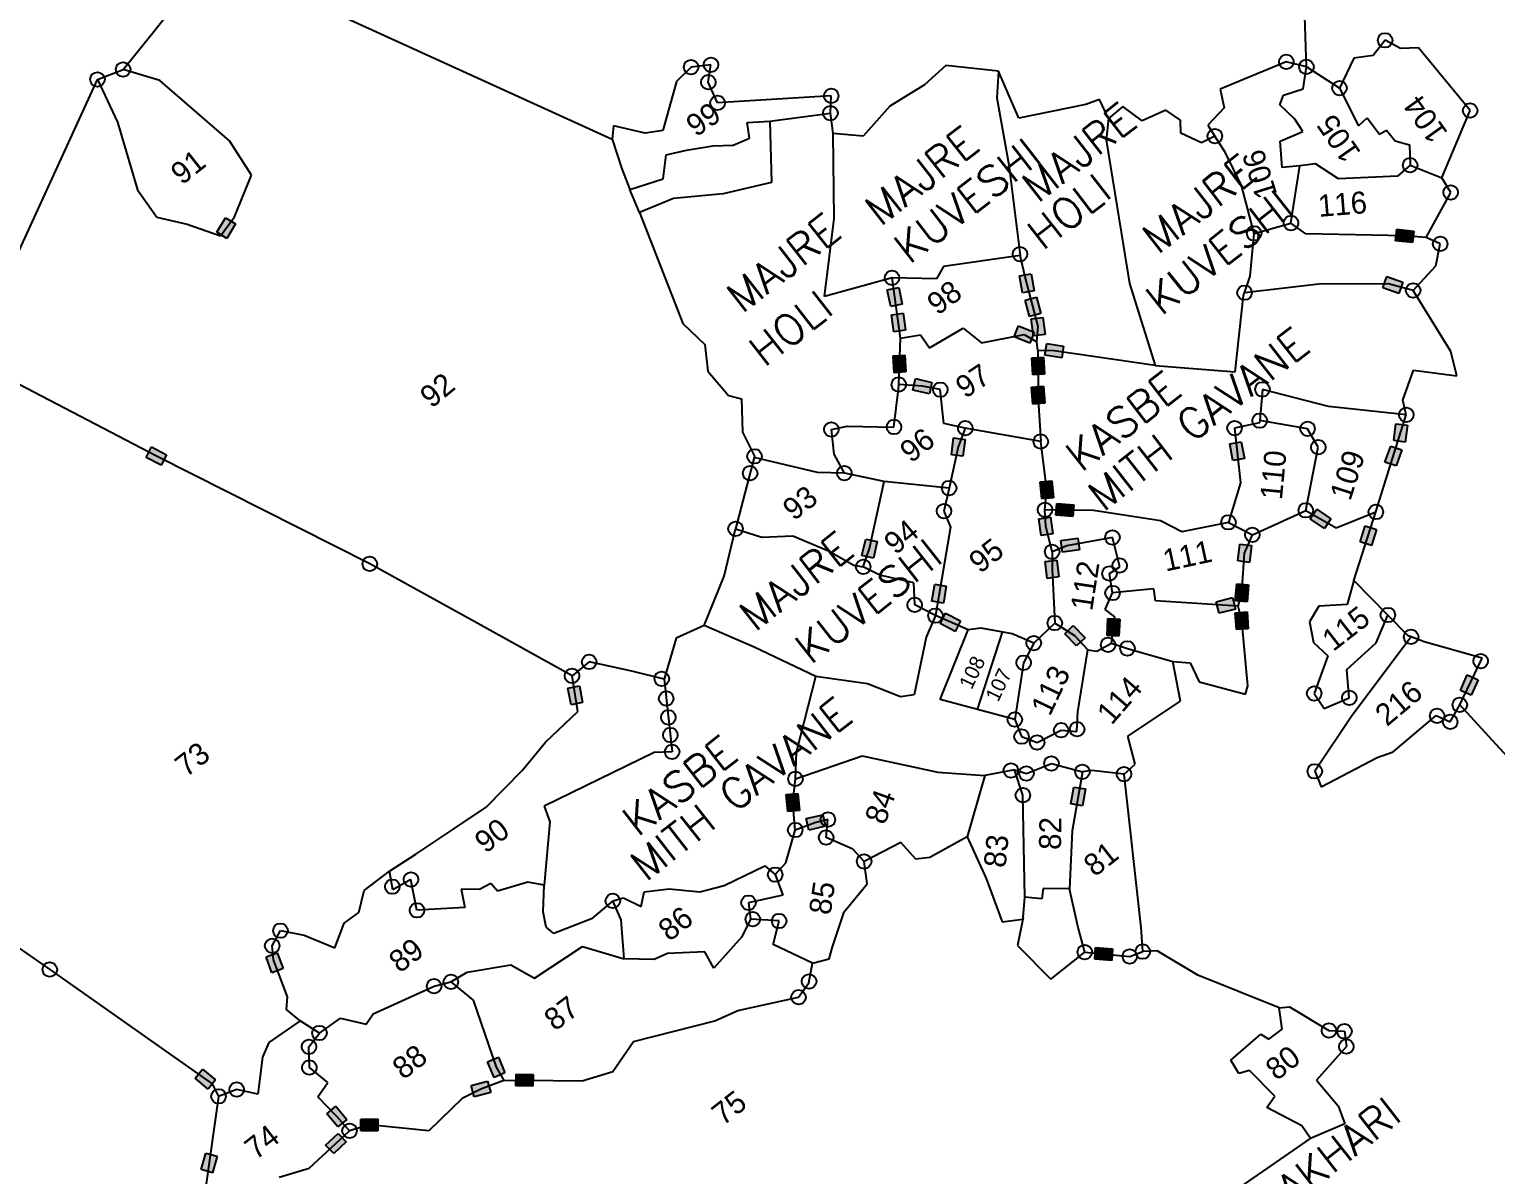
# Model space of a CAD drawing. Header units: metres. Extents: x 320041 to 325945, y 1831556 to 1836950.
# Drawn here: x 321941 to 323138, y 1834773 to 1835708 of the extents above; entities that cross this region are included whole.
import ezdxf

# ---------------------------------------------------------------- set-up
doc = ezdxf.new("R2010")
doc.units = ezdxf.units.M
for name, color, linetype in [('POLY_PARCEL', 6, 'Continuous'), ('TEXT_MAPOUT', 7, 'Continuous'), ('TEXT_PARCEL', 7, 'Continuous'), ('V_BOUND_LINE', 7, 'Continuous')]:
    doc.layers.add(name, color=color, linetype=linetype)
doc.styles.get("Standard").update_dxf_attribs({"font": 'simplex.shx'})
doc.styles.add('TEXT_MAP', font='')
doc.styles.get('TEXT_MAP').set_extended_font_data('Kruti Dev 050')

msp = doc.modelspace()

# ---------------------------------------------------------------- hatches: boundary and pattern name
for points in [[(322109.4, 1835548.8), (322101.2, 1835553.8), (322094, 1835542), (322102.2, 1835537)], [(323069.6, 1835533.5), (323070.7, 1835543), (323056.9, 1835544.6), (323055.8, 1835535)], [(322758.6, 1835508), (322749.1, 1835506.4), (322751.5, 1835492.7), (322760.9, 1835494.3)], [(323058.6, 1835492.1), (323061.8, 1835501.2), (323048.7, 1835505.8), (323045.5, 1835496.7)], [(322650.5, 1835496.9), (322641.1, 1835495), (322643.9, 1835481.4), (322653.3, 1835483.3)], [(322763, 1835489.1), (322753.6, 1835486.7), (322757.1, 1835473.3), (322766.4, 1835475.6)], [(322654, 1835476), (322644.5, 1835474.6), (322646.4, 1835460.8), (322655.9, 1835462.2)], [(322768.1, 1835472.5), (322758.6, 1835471.3), (322760.3, 1835457.5), (322769.9, 1835458.7)], [(322757.4, 1835451.5), (322761.1, 1835460.4), (322748.2, 1835465.7), (322744.6, 1835456.8)], [(322655.5, 1835441.8), (322646, 1835441.2), (322646.8, 1835427.4), (322656.4, 1835428)], [(322783.6, 1835439.6), (322785, 1835449.1), (322771.2, 1835451.1), (322769.8, 1835441.6)], [(322768.6, 1835440.1), (322759, 1835439.5), (322759.9, 1835425.7), (322769.5, 1835426.3)], [(322675.5, 1835410.1), (322677.6, 1835419.4), (322664.1, 1835422.6), (322661.9, 1835413.2)], [(322768.5, 1835416.4), (322758.9, 1835415.6), (322760, 1835401.8), (322769.6, 1835402.6)], [(323065.6, 1835384.6), (323056.1, 1835385.8), (323054.3, 1835372.1), (323063.8, 1835370.8)], [(322704.7, 1835373), (322695.2, 1835374.3), (322693.4, 1835360.5), (322702.9, 1835359.3)], [(322929.9, 1835371.1), (322920.5, 1835369.4), (322923.1, 1835355.7), (322932.5, 1835357.5)], [(322048.8, 1835351.9), (322053.1, 1835360.5), (322040.7, 1835366.8), (322036.4, 1835358.2)], [(323060.9, 1835364.4), (323051.9, 1835367.6), (323047.2, 1835354.5), (323056.3, 1835351.3)], [(322775.5, 1835339.2), (322765.9, 1835338.3), (322767.2, 1835324.5), (322776.8, 1835325.4)], [(322792.6, 1835310.1), (322793.3, 1835319.6), (322779.5, 1835320.7), (322778.7, 1835311.1)], [(322997.8, 1835300.4), (323003.1, 1835308.3), (322991.6, 1835316.1), (322986.2, 1835308.1)], [(322774.3, 1835309.6), (322764.8, 1835308.3), (322766.7, 1835294.5), (322776.2, 1835295.9)], [(323040.3, 1835299.6), (323031.1, 1835302.5), (323026.9, 1835289.3), (323036.1, 1835286.4)], [(322632.9, 1835289.7), (322623.5, 1835291.7), (322620.5, 1835278.2), (322629.9, 1835276.1)], [(322798, 1835282.9), (322796.6, 1835292.4), (322782.8, 1835290.4), (322784.2, 1835280.9)], [(322938.3, 1835286.4), (322928.8, 1835287.6), (322927.1, 1835273.8), (322936.6, 1835272.6)], [(322779.4, 1835274.5), (322769.9, 1835273.3), (322771.7, 1835259.5), (322781.2, 1835260.8)], [(322689.3, 1835253.2), (322679.8, 1835254.8), (322677.5, 1835241.1), (322687, 1835239.5)], [(322935.8, 1835254.4), (322926.2, 1835255.2), (322925.1, 1835241.4), (322934.7, 1835240.6)], [(322925.2, 1835234.6), (322922.9, 1835244), (322909.4, 1835240.5), (322911.8, 1835231.2)], [(322696.6, 1835216.4), (322701, 1835225), (322688.6, 1835231.3), (322684.2, 1835222.7)], [(322830.8, 1835226.4), (322821.2, 1835226.9), (322820.5, 1835213), (322830.1, 1835212.5)], [(322934.7, 1835232.3), (322925.1, 1835231.6), (322926, 1835217.8), (322935.6, 1835218.4)], [(322795.6, 1835204.5), (322802.5, 1835211.2), (322792.8, 1835221.1), (322785.9, 1835214.4)], [(323123.1, 1835176.9), (323114.3, 1835180.8), (323108.7, 1835168.1), (323117.5, 1835164.2)], [(322389.9, 1835172), (322380.4, 1835170.1), (322383.1, 1835156.5), (322392.5, 1835158.4)], [(322568.2, 1835084.1), (322558.6, 1835083.2), (322559.9, 1835069.3), (322569.5, 1835070.3)], [(322802.9, 1835087.8), (322793.4, 1835089.4), (322791, 1835075.8), (322800.4, 1835074.1)], [(322590.7, 1835057.4), (322588.6, 1835066.8), (322575, 1835063.7), (322577.1, 1835054.3)], [(322143.3, 1834954.2), (322134.3, 1834950.9), (322139.1, 1834937.8), (322148.1, 1834941.2)], [(322824.3, 1834947.9), (322825, 1834957.5), (322811.1, 1834958.5), (322810.4, 1834949)], [(322323.8, 1834869), (322315, 1834865.2), (322320.4, 1834852.4), (322329.2, 1834856.1)], [(322087, 1834843), (322093.1, 1834850.4), (322082.4, 1834859.2), (322076.3, 1834851.8)], [(322317.6, 1834840.2), (322315, 1834849.5), (322301.6, 1834845.8), (322304.2, 1834836.6)], [(322351.9, 1834845.2), (322352.2, 1834854.8), (322338.3, 1834855.2), (322338, 1834845.5)], [(322192.8, 1834812.1), (322200.2, 1834818.2), (322191.3, 1834828.9), (322183.9, 1834822.8)], [(322225.6, 1834809), (322225.6, 1834818.6), (322211.7, 1834818.5), (322211.7, 1834808.9)], [(322199.6, 1834799.8), (322193, 1834806.8), (322182.9, 1834797.2), (322189.5, 1834790.3)], [(322094.3, 1834788.1), (322085.1, 1834790.7), (322081.3, 1834777.4), (322090.5, 1834774.7)]]:
    msp.add_hatch(color=256).paths.add_polyline_path(points)

# ---------------------------------------------------------------- linework, layer by layer
for p, q in [((322094, 1835542), (322101.2, 1835553.8)), ((322101.2, 1835553.8), (322109.4, 1835548.8)), ((322102.2, 1835537), (322094, 1835542)), ((322109.4, 1835548.8), (322102.2, 1835537)), ((323055.8, 1835535), (323056.9, 1835544.6)), ((323056.9, 1835544.6), (323070.7, 1835543)), ((323070.7, 1835543), (323069.6, 1835533.5)), ((323069.6, 1835533.5), (323055.8, 1835535)), ((322749.1, 1835506.4), (322758.6, 1835508)), ((322751.5, 1835492.7), (322749.1, 1835506.4)), ((322758.6, 1835508), (322760.9, 1835494.3)), ((323045.5, 1835496.7), (323048.7, 1835505.8)), ((323048.7, 1835505.8), (323061.8, 1835501.2)), ((322641.1, 1835495), (322650.5, 1835496.9)), ((322643.9, 1835481.4), (322641.1, 1835495)), ((322650.5, 1835496.9), (322653.3, 1835483.3)), ((322760.9, 1835494.3), (322751.5, 1835492.7)), ((323058.6, 1835492.1), (323045.5, 1835496.7)), ((323061.8, 1835501.2), (323058.6, 1835492.1)), ((322653.3, 1835483.3), (322643.9, 1835481.4)), ((322753.6, 1835486.7), (322763, 1835489.1)), ((322757.1, 1835473.3), (322753.6, 1835486.7)), ((322763, 1835489.1), (322766.4, 1835475.6)), ((322644.5, 1835474.6), (322654, 1835476)), ((322646.4, 1835460.8), (322644.5, 1835474.6)), ((322654, 1835476), (322655.9, 1835462.2)), ((322766.4, 1835475.6), (322757.1, 1835473.3)), ((322758.6, 1835471.3), (322768.1, 1835472.5)), ((322760.3, 1835457.5), (322758.6, 1835471.3)), ((322768.1, 1835472.5), (322769.9, 1835458.7)), ((322655.9, 1835462.2), (322646.4, 1835460.8)), ((322744.6, 1835456.8), (322748.2, 1835465.7)), ((322757.4, 1835451.5), (322744.6, 1835456.8)), ((322748.2, 1835465.7), (322761.1, 1835460.4)), ((322761.1, 1835460.4), (322757.4, 1835451.5)), ((322769.9, 1835458.7), (322760.3, 1835457.5)), ((322646, 1835441.2), (322655.5, 1835441.8)), ((322655.5, 1835441.8), (322656.4, 1835428)), ((322769.8, 1835441.6), (322771.2, 1835451.1)), ((322771.2, 1835451.1), (322785, 1835449.1)), ((322785, 1835449.1), (322783.6, 1835439.6)), ((322646.8, 1835427.4), (322646, 1835441.2)), ((322759, 1835439.5), (322768.6, 1835440.1)), ((322759.9, 1835425.7), (322759, 1835439.5)), ((322768.6, 1835440.1), (322769.5, 1835426.3)), ((322783.6, 1835439.6), (322769.8, 1835441.6)), ((322656.4, 1835428), (322646.8, 1835427.4)), ((322661.9, 1835413.2), (322664.1, 1835422.6)), ((322664.1, 1835422.6), (322677.6, 1835419.4)), ((322677.6, 1835419.4), (322675.5, 1835410.1)), ((322769.5, 1835426.3), (322759.9, 1835425.7)), ((322675.5, 1835410.1), (322661.9, 1835413.2)), ((322758.9, 1835415.6), (322768.5, 1835416.4)), ((322760, 1835401.8), (322758.9, 1835415.6)), ((322768.5, 1835416.4), (322769.6, 1835402.6)), ((322769.6, 1835402.6), (322760, 1835401.8)), ((323054.3, 1835372.1), (323056.1, 1835385.8)), ((323056.1, 1835385.8), (323065.6, 1835384.6)), ((323065.6, 1835384.6), (323063.8, 1835370.8)), ((322693.4, 1835360.5), (322695.2, 1835374.3)), ((322695.2, 1835374.3), (322704.7, 1835373)), ((322704.7, 1835373), (322702.9, 1835359.3)), ((322920.5, 1835369.4), (322929.9, 1835371.1)), ((322929.9, 1835371.1), (322932.5, 1835357.5)), ((323063.8, 1835370.8), (323054.3, 1835372.1)), ((322036.4, 1835358.2), (322040.7, 1835366.8)), ((322048.8, 1835351.9), (322036.4, 1835358.2)), ((322040.7, 1835366.8), (322053.1, 1835360.5)), ((322053.1, 1835360.5), (322048.8, 1835351.9)), ((322702.9, 1835359.3), (322693.4, 1835360.5)), ((322923.1, 1835355.7), (322920.5, 1835369.4)), ((323047.2, 1835354.5), (323051.9, 1835367.6)), ((323051.9, 1835367.6), (323060.9, 1835364.4)), ((323060.9, 1835364.4), (323056.3, 1835351.3)), ((322932.5, 1835357.5), (322923.1, 1835355.7)), ((323056.3, 1835351.3), (323047.2, 1835354.5)), ((322765.9, 1835338.3), (322775.5, 1835339.2)), ((322767.2, 1835324.5), (322765.9, 1835338.3)), ((322775.5, 1835339.2), (322776.8, 1835325.4)), ((322776.8, 1835325.4), (322767.2, 1835324.5)), ((322778.7, 1835311.1), (322779.5, 1835320.7)), ((322792.6, 1835310.1), (322778.7, 1835311.1)), ((322779.5, 1835320.7), (322793.3, 1835319.6)), ((322793.3, 1835319.6), (322792.6, 1835310.1)), ((322986.2, 1835308.1), (322991.6, 1835316.1)), ((322991.6, 1835316.1), (323003.1, 1835308.3)), ((322764.8, 1835308.3), (322774.3, 1835309.6)), ((322766.7, 1835294.5), (322764.8, 1835308.3)), ((322774.3, 1835309.6), (322776.2, 1835295.9)), ((322997.8, 1835300.4), (322986.2, 1835308.1)), ((323003.1, 1835308.3), (322997.8, 1835300.4)), ((323026.9, 1835289.3), (323031.1, 1835302.5)), ((323031.1, 1835302.5), (323040.3, 1835299.6)), ((323040.3, 1835299.6), (323036.1, 1835286.4)), ((322620.5, 1835278.2), (322623.5, 1835291.7)), ((322623.5, 1835291.7), (322632.9, 1835289.7)), ((322632.9, 1835289.7), (322629.9, 1835276.1)), ((322776.2, 1835295.9), (322766.7, 1835294.5)), ((322782.8, 1835290.4), (322796.6, 1835292.4)), ((322784.2, 1835280.9), (322782.8, 1835290.4)), ((322796.6, 1835292.4), (322798, 1835282.9)), ((322927.1, 1835273.8), (322928.8, 1835287.6)), ((322928.8, 1835287.6), (322938.3, 1835286.4)), ((322938.3, 1835286.4), (322936.6, 1835272.6)), ((323036.1, 1835286.4), (323026.9, 1835289.3)), ((322629.9, 1835276.1), (322620.5, 1835278.2)), ((322769.9, 1835273.3), (322779.4, 1835274.5)), ((322779.4, 1835274.5), (322781.2, 1835260.8)), ((322798, 1835282.9), (322784.2, 1835280.9)), ((322771.7, 1835259.5), (322769.9, 1835273.3)), ((322936.6, 1835272.6), (322927.1, 1835273.8)), ((322677.5, 1835241.1), (322679.8, 1835254.8)), ((322679.8, 1835254.8), (322689.3, 1835253.2)), ((322689.3, 1835253.2), (322687, 1835239.5)), ((322781.2, 1835260.8), (322771.7, 1835259.5)), ((322925.1, 1835241.4), (322926.2, 1835255.2)), ((322926.2, 1835255.2), (322935.8, 1835254.4)), ((322935.8, 1835254.4), (322934.7, 1835240.6)), ((322687, 1835239.5), (322677.5, 1835241.1)), ((322909.4, 1835240.5), (322922.9, 1835244)), ((322911.8, 1835231.2), (322909.4, 1835240.5)), ((322922.9, 1835244), (322925.2, 1835234.6)), ((322934.7, 1835240.6), (322925.1, 1835241.4)), ((322684.2, 1835222.7), (322688.6, 1835231.3)), ((322688.6, 1835231.3), (322701, 1835225)), ((322820.5, 1835213), (322821.2, 1835226.9)), ((322821.2, 1835226.9), (322830.8, 1835226.4)), ((322925.2, 1835234.6), (322911.8, 1835231.2)), ((322925.1, 1835231.6), (322934.7, 1835232.3)), ((322926, 1835217.8), (322925.1, 1835231.6)), ((322934.7, 1835232.3), (322935.6, 1835218.4)), ((322696.6, 1835216.4), (322684.2, 1835222.7)), ((322701, 1835225), (322696.6, 1835216.4)), ((322785.9, 1835214.4), (322792.8, 1835221.1)), ((322792.8, 1835221.1), (322802.5, 1835211.2)), ((322830.8, 1835226.4), (322830.1, 1835212.5)), ((322935.6, 1835218.4), (322926, 1835217.8)), ((322795.6, 1835204.5), (322785.9, 1835214.4)), ((322802.5, 1835211.2), (322795.6, 1835204.5)), ((322830.1, 1835212.5), (322820.5, 1835213)), ((323108.7, 1835168.1), (323114.3, 1835180.8)), ((323114.3, 1835180.8), (323123.1, 1835176.9)), ((322380.4, 1835170.1), (322389.9, 1835172)), ((322383.1, 1835156.5), (322380.4, 1835170.1)), ((322389.9, 1835172), (322392.5, 1835158.4)), ((323117.5, 1835164.2), (323108.7, 1835168.1)), ((323123.1, 1835176.9), (323117.5, 1835164.2)), ((322392.5, 1835158.4), (322383.1, 1835156.5)), ((322558.6, 1835083.2), (322568.2, 1835084.1)), ((322559.9, 1835069.3), (322558.6, 1835083.2)), ((322568.2, 1835084.1), (322569.5, 1835070.3)), ((322791, 1835075.8), (322793.4, 1835089.4)), ((322793.4, 1835089.4), (322802.9, 1835087.8)), ((322802.9, 1835087.8), (322800.4, 1835074.1)), ((322800.4, 1835074.1), (322791, 1835075.8)), ((322569.5, 1835070.3), (322559.9, 1835069.3)), ((322575, 1835063.7), (322588.6, 1835066.8)), ((322577.1, 1835054.3), (322575, 1835063.7)), ((322588.6, 1835066.8), (322590.7, 1835057.4)), ((322590.7, 1835057.4), (322577.1, 1835054.3)), ((322134.3, 1834950.9), (322143.3, 1834954.2)), ((322143.3, 1834954.2), (322148.1, 1834941.2)), ((322810.4, 1834949), (322811.1, 1834958.5)), ((322811.1, 1834958.5), (322825, 1834957.5)), ((322825, 1834957.5), (322824.3, 1834947.9)), ((322139.1, 1834937.8), (322134.3, 1834950.9)), ((322148.1, 1834941.2), (322139.1, 1834937.8)), ((322824.3, 1834947.9), (322810.4, 1834949)), ((322315, 1834865.2), (322323.8, 1834869)), ((322323.8, 1834869), (322329.2, 1834856.1)), ((322076.3, 1834851.8), (322082.4, 1834859.2)), ((322082.4, 1834859.2), (322093.1, 1834850.4)), ((322320.4, 1834852.4), (322315, 1834865.2)), ((322329.2, 1834856.1), (322320.4, 1834852.4)), ((322087, 1834843), (322076.3, 1834851.8)), ((322093.1, 1834850.4), (322087, 1834843)), ((322301.6, 1834845.8), (322315, 1834849.5)), ((322304.2, 1834836.6), (322301.6, 1834845.8)), ((322315, 1834849.5), (322317.6, 1834840.2)), ((322338, 1834845.5), (322338.3, 1834855.2)), ((322351.9, 1834845.2), (322338, 1834845.5)), ((322338.3, 1834855.2), (322352.2, 1834854.8)), ((322352.2, 1834854.8), (322351.9, 1834845.2)), ((322317.6, 1834840.2), (322304.2, 1834836.6)), ((322183.9, 1834822.8), (322191.3, 1834828.9)), ((322192.8, 1834812.1), (322183.9, 1834822.8)), ((322191.3, 1834828.9), (322200.2, 1834818.2)), ((322200.2, 1834818.2), (322192.8, 1834812.1)), ((322211.7, 1834818.5), (322225.6, 1834818.6)), ((322211.7, 1834808.9), (322211.7, 1834818.5)), ((322225.6, 1834809), (322211.7, 1834808.9)), ((322225.6, 1834818.6), (322225.6, 1834809)), ((322182.9, 1834797.2), (322193, 1834806.8)), ((322189.5, 1834790.3), (322182.9, 1834797.2)), ((322199.6, 1834799.8), (322189.5, 1834790.3)), ((322193, 1834806.8), (322199.6, 1834799.8)), ((322081.3, 1834777.4), (322085.1, 1834790.7)), ((322085.1, 1834790.7), (322094.3, 1834788.1)), ((322094.3, 1834788.1), (322090.5, 1834774.7)), ((322090.5, 1834774.7), (322081.3, 1834777.4))]:
    msp.add_line(p, q)
for centre in [(323047.3, 1835698.6), (322481.1, 1835676.7), (322497.3, 1835678.6), (322966.7, 1835681), (322983.1, 1835676.9), (321996.7, 1835666.7), (322017.6, 1835674.8), (322495.1, 1835664.4), (322595.4, 1835653.2), (323010.1, 1835659.6), (322502.7, 1835647.5), (323116.7, 1835641.3), (322594.7, 1835639.2), (322908.4, 1835620.4), (323067.7, 1835596.7), (323100.8, 1835574.5), (322970.5, 1835549.5), (322940.4, 1835541.1), (323092.3, 1835532.5), (322749.4, 1835524.2), (322645, 1835504.8), (322932.6, 1835492.7), (323070.2, 1835494.5), (322650.5, 1835417.7), (322684.4, 1835413.6), (322947.2, 1835413.8), (322945, 1835388.3), (323064.6, 1835393.1), (322595.5, 1835381.1), (322646.6, 1835383.1), (322704.8, 1835382.1), (322924.5, 1835382.2), (322984, 1835381.7), (322766.4, 1835371.2), (322992.8, 1835366.6), (322532.8, 1835359.2), (322529.2, 1835345.4), (322606.1, 1835345.5), (322691.6, 1835333.3), (322687.4, 1835314.5), (322769.8, 1835315.6), (322919.5, 1835305.3), (322982.6, 1835315.1), (323039.8, 1835313.8), (322517.3, 1835300.1), (322824.8, 1835293), (322939, 1835295.2), (322775.6, 1835281.3), (322218.9, 1835271.4), (322621.5, 1835269.1), (322830.7, 1835270.1), (322822.4, 1835263.5), (322824.9, 1835247.7), (322663.5, 1835238), (322680.4, 1835229.2), (322777.8, 1835223.2), (323049.6, 1835229.7), (323068.5, 1835211.9), (322760.6, 1835206.8), (322821.3, 1835205.3), (322837.1, 1835202.5), (322397.9, 1835191.5), (322752.4, 1835190.8), (323125.3, 1835192.1), (322383.9, 1835180.1), (322457.1, 1835177.7), (322460.8, 1835161.6), (322989.5, 1835165.7), (323018.1, 1835162.2), (323108.2, 1835156.4), (322462.5, 1835146.2), (322745.2, 1835144.4), (323089.7, 1835147.4), (323100.4, 1835142.5), (322464.1, 1835131.8), (322750.7, 1835130.5), (322763.4, 1835125.7), (322783, 1835135.7), (322796, 1835136.5), (322465.6, 1835118.1), (322742, 1835102.9), (322775.1, 1835108.6), (322800.4, 1835101.8), (322989.9, 1835102.2), (322566.2, 1835096), (322754.7, 1835100.5), (322834.3, 1835099.9), (322751.8, 1835082.7), (322566, 1835054.3), (322592.7, 1835062.8), (322591.2, 1835048.2), (322549.7, 1835017.9), (322622.2, 1835028.7), (322237.3, 1835008.1), (322252.5, 1835014), (322417.2, 1834996.5), (322527.9, 1834995), (322257.4, 1834988.8), (322531.4, 1834981.5), (322146, 1834972.2), (322552.9, 1834980.1), (322139.3, 1834959.9), (322802.3, 1834954.7), (322839, 1834951.2), (322849.6, 1834955.1), (321957.8, 1834940.5), (322271.4, 1834926.9), (322285.1, 1834930.4), (322577.3, 1834930.8), (322568.7, 1834917.9), (322177.8, 1834888.7), (323001.5, 1834890.7), (323014.1, 1834890.1), (322169.3, 1834877.5), (323015.7, 1834877.6), (322169.6, 1834860.5), (322110.3, 1834842.6), (322095.5, 1834837), (322202.4, 1834808.9)]:
    msp.add_circle(centre, 5.95)
at = {"layer": 'POLY_PARCEL'}
for p, q in [((322106.7, 1835759.3), (322416.7, 1835617.9)), ((322983.1, 1835676.9), (322980.9, 1835745.5)), ((322041.5, 1835704.4), (322067.8, 1835737.5)), ((322017.6, 1835674.8), (322041.5, 1835704.4)), ((323047.3, 1835698.6), (323037.5, 1835686.3)), ((323060, 1835691.8), (323047.3, 1835698.6)), ((323021.7, 1835683.9), (323010.1, 1835659.6)), ((323037.5, 1835686.3), (323021.7, 1835683.9)), ((323074.6, 1835692.4), (323060, 1835691.8)), ((323116.7, 1835641.3), (323074.6, 1835692.4)), ((321996.7, 1835666.7), (322017.6, 1835674.8)), ((322047.5, 1835665.7), (322017.6, 1835674.8)), ((322481.1, 1835676.7), (322469.1, 1835665.1)), ((322497.3, 1835678.6), (322481.1, 1835676.7)), ((322495.1, 1835664.4), (322497.3, 1835678.6)), ((322966.7, 1835681), (322912.6, 1835658.6)), ((322983.1, 1835676.9), (322966.7, 1835681)), ((322980.5, 1835659.1), (322983.1, 1835676.9)), ((323010.1, 1835659.6), (322983.1, 1835676.9)), ((321899, 1835453.6), (321996.7, 1835666.7)), ((321996.7, 1835666.7), (322013.1, 1835631.8)), ((322104.5, 1835616.7), (322047.5, 1835665.7)), ((322469.1, 1835665.1), (322457.9, 1835624.9)), ((322502.7, 1835647.5), (322495.1, 1835664.4)), ((322912.6, 1835658.6), (322916.1, 1835643.6)), ((322964.4, 1835653.8), (322980.5, 1835659.1)), ((323010.1, 1835659.6), (323025.7, 1835628.9)), ((322595.4, 1835653.2), (322502.7, 1835647.5)), ((322594.7, 1835639.2), (322595.4, 1835653.2)), ((322961.5, 1835646), (322964.4, 1835653.8)), ((322973.6, 1835634.3), (322961.5, 1835646)), ((322916.1, 1835643.6), (322902.7, 1835629.3)), ((322980.1, 1835624.3), (322973.6, 1835634.3)), ((323025.7, 1835628.9), (323032.8, 1835635.3)), ((323032.8, 1835635.3), (323042.8, 1835622)), ((323093.6, 1835586.5), (323116.7, 1835641.3)), ((322013.1, 1835631.8), (322029.3, 1835576.6)), ((322417.7, 1835628.8), (322416.7, 1835617.9)), ((322443.6, 1835622.8), (322417.7, 1835628.8)), ((322457.9, 1835624.9), (322443.6, 1835622.8)), ((322526.9, 1835631.5), (322545.4, 1835632.6)), ((322528.7, 1835618.7), (322526.9, 1835631.5)), ((322902.7, 1835629.3), (322908.4, 1835620.4)), ((322961.7, 1835616.4), (322980.1, 1835624.3)), ((323042.8, 1835622), (323048.5, 1835625.2)), ((323048.5, 1835625.2), (323055.6, 1835616.6)), ((322122.5, 1835588.7), (322104.5, 1835616.7)), ((322416.7, 1835617.9), (322424.5, 1835593.6)), ((322477.2, 1835609), (322498.9, 1835612.6)), ((322498.9, 1835612.6), (322515.5, 1835613)), ((322515.5, 1835613), (322528.7, 1835618.7)), ((322963.4, 1835594.9), (322961.7, 1835616.4)), ((323055.6, 1835616.6), (323067.3, 1835613.2)), ((323067.3, 1835613.2), (323067.7, 1835596.7)), ((322458.4, 1835585.6), (322460.8, 1835605.2)), ((322460.8, 1835605.2), (322477.2, 1835609)), ((322990.4, 1835597.9), (322977.6, 1835596.1)), ((323009.2, 1835585.5), (322990.4, 1835597.9)), ((322108.6, 1835554.7), (322122.5, 1835588.7)), ((322424.5, 1835593.6), (322431.2, 1835576.8)), ((322431.2, 1835576.8), (322458.4, 1835585.6)), ((322977.6, 1835596.1), (322963.4, 1835594.9)), ((322970.5, 1835549.5), (322977.6, 1835596.1)), ((323057.4, 1835587.8), (323009.2, 1835585.5)), ((323067.7, 1835596.7), (323057.4, 1835587.8)), ((323067.7, 1835596.7), (323093.6, 1835586.5)), ((323100.8, 1835574.5), (323093.6, 1835586.5)), ((322029.3, 1835576.6), (322045.1, 1835554.2)), ((322439, 1835558), (322431.2, 1835576.8)), ((323080.8, 1835537.7), (323100.8, 1835574.5)), ((322045.1, 1835554.2), (322069.8, 1835548.7)), ((322097, 1835539.1), (322108.6, 1835554.7)), ((322940.4, 1835541.1), (322970.5, 1835549.5)), ((322982.6, 1835540.6), (322970.5, 1835549.5)), ((322069.8, 1835548.7), (322097, 1835539.1)), ((323063.3, 1835539), (322982.6, 1835540.6)), ((323080.8, 1835537.7), (323063.3, 1835539)), ((323092.3, 1835532.5), (323080.8, 1835537.7)), ((323088.6, 1835514.5), (323092.3, 1835532.5)), ((322753.7, 1835505.5), (322749.5, 1835522.9)), ((323070.2, 1835494.5), (323088.6, 1835514.5)), ((322764.2, 1835465), (322753.7, 1835505.5)), ((322652, 1835455.6), (322668.1, 1835458.3)), ((322668.1, 1835458.3), (322675.5, 1835447.7)), ((322675.5, 1835447.7), (322703.1, 1835463.7)), ((322703.1, 1835463.7), (322718.1, 1835451.7)), ((322718.1, 1835451.7), (322752.8, 1835458.6)), ((322752.8, 1835458.6), (322763.2, 1835452.5)), ((322763.2, 1835452.5), (322764.2, 1835465)), ((322763.9, 1835445.5), (322763.2, 1835452.5)), ((322044.8, 1835359.4), (321911.5, 1835428.8)), ((322669.8, 1835416.3), (322650.5, 1835417.7)), ((322684.4, 1835413.6), (322669.8, 1835416.3)), ((322687.4, 1835386.1), (322684.4, 1835413.6)), ((322704.8, 1835382.1), (322687.4, 1835386.1)), ((322704.8, 1835382.1), (322699.1, 1835366.8)), ((322766.4, 1835371.2), (322704.8, 1835382.1)), ((322984, 1835381.7), (322945, 1835388.3)), ((323039.8, 1835313.8), (323064.6, 1835393.1)), ((322992.8, 1835366.6), (322984, 1835381.7)), ((322218.9, 1835271.4), (322044.8, 1835359.4)), ((322532.5, 1835358.3), (322517.3, 1835300.1)), ((322699.1, 1835366.8), (322691.6, 1835333.3)), ((322982.6, 1835315.1), (322992.8, 1835366.6)), ((322638.7, 1835338.6), (322606.1, 1835345.5)), ((322626.7, 1835283.9), (322638.7, 1835338.6)), ((322691.6, 1835333.3), (322638.7, 1835338.6)), ((322691.6, 1835333.3), (322687.4, 1835314.5)), ((322687.4, 1835314.5), (322692.6, 1835301.3)), ((322770.5, 1835302.1), (322769.8, 1835315.6)), ((322939, 1835295.2), (322982.6, 1835315.1)), ((322982.6, 1835315.1), (323007.5, 1835300.9)), ((323007.5, 1835300.9), (323039.8, 1835313.8)), ((323021.9, 1835257.9), (323039.8, 1835313.8)), ((322692.6, 1835301.3), (322680.4, 1835229.2)), ((322775.6, 1835281.3), (322770.5, 1835302.1)), ((322919.5, 1835305.3), (322939, 1835295.2)), ((322824.8, 1835293), (322787.7, 1835286.2)), ((322830.9, 1835269.1), (322824.8, 1835293)), ((322932.7, 1835280.1), (322939, 1835295.2)), ((322621.5, 1835269.1), (322626.7, 1835283.9)), ((322787.7, 1835286.2), (322775.6, 1835281.3)), ((322775.6, 1835281.3), (322775.6, 1835267)), ((322930.5, 1835247.9), (322932.7, 1835280.1)), ((322304.6, 1835224.1), (322218.9, 1835271.4)), ((322775.6, 1835267), (322777.8, 1835223.2)), ((322822.4, 1835263.5), (322830.9, 1835269.1)), ((322824.9, 1835247.7), (322822.4, 1835263.5)), ((322858.5, 1835251), (322824.9, 1835247.7)), ((322860, 1835241.2), (322858.5, 1835251)), ((323021.9, 1835257.9), (323016.3, 1835238.4)), ((323049.6, 1835229.7), (323021.9, 1835257.9)), ((322818.8, 1835234.2), (322824.9, 1835247.7)), ((322927.4, 1835237), (322860, 1835241.2)), ((322927.4, 1835237), (322930.5, 1835247.9)), ((322707.2, 1835217.5), (322680.4, 1835229.2)), ((322826.7, 1835228.3), (322818.8, 1835234.2)), ((322824.1, 1835206.7), (322826.7, 1835228.3)), ((322930.4, 1835225), (322927.4, 1835237)), ((322993.3, 1835236.8), (322985.5, 1835224.2)), ((323016.3, 1835238.4), (322993.3, 1835236.8)), ((323040, 1835206.9), (323049.6, 1835229.7)), ((323066.2, 1835212.8), (323049.6, 1835229.7)), ((322383.9, 1835180.1), (322304.6, 1835224.1)), ((322684.3, 1835160.8), (322707.2, 1835217.5)), ((322717.7, 1835218.9), (322707.2, 1835217.5)), ((322714.7, 1835152.6), (322735.1, 1835215.8)), ((322743, 1835214.4), (322717.7, 1835218.9)), ((322777.8, 1835223.2), (322760.6, 1835206.8)), ((322794.2, 1835212.8), (322777.8, 1835223.2)), ((322935.2, 1835172), (322930.4, 1835225)), ((322985.5, 1835224.2), (322988.8, 1835207.4)), ((322760.6, 1835206.8), (322743, 1835214.4)), ((322760.6, 1835206.8), (322752.4, 1835190.8)), ((322804.8, 1835201.2), (322794.2, 1835212.8)), ((322812, 1835200.3), (322824.1, 1835206.7)), ((322824.1, 1835206.7), (322837.1, 1835202.5)), ((322988.8, 1835207.4), (323000.5, 1835196.3)), ((323016.1, 1835185.2), (323040, 1835206.9)), ((323068.5, 1835211.9), (323020.2, 1835147.4)), ((323068.5, 1835211.9), (323066.2, 1835212.8)), ((323079.2, 1835207.9), (323068.5, 1835211.9)), ((323126.4, 1835194.4), (323079.2, 1835207.9)), ((322397.9, 1835191.5), (322383.9, 1835180.1)), ((322432.8, 1835183.8), (322397.9, 1835191.5)), ((322752.4, 1835190.8), (322745.2, 1835144.4)), ((322796.7, 1835150.7), (322804.8, 1835201.2)), ((322804.8, 1835201.2), (322812, 1835200.3)), ((322837.1, 1835202.5), (322874.1, 1835191.8)), ((322880.5, 1835159.3), (322874.1, 1835191.8)), ((322874.1, 1835191.8), (322888.3, 1835190.8)), ((322888.3, 1835190.8), (322895.5, 1835175.1)), ((323000.5, 1835196.3), (322989.5, 1835165.7)), ((323108.2, 1835156.4), (323126.4, 1835194.4)), ((322388.6, 1835151.1), (322383.9, 1835180.1)), ((322459.1, 1835177.3), (322432.8, 1835183.8)), ((323018.1, 1835162.2), (323016.1, 1835185.2)), ((322895.5, 1835175.1), (322933.4, 1835165.1)), ((322933.4, 1835165.1), (322935.2, 1835172)), ((322745.2, 1835144.4), (322684.3, 1835160.8)), ((322837.4, 1835131), (322880.5, 1835159.3)), ((322989.5, 1835165.7), (322997.7, 1835153.5)), ((322997.7, 1835153.5), (323018.1, 1835162.2)), ((323100.4, 1835142.5), (323108.2, 1835156.4)), ((323185, 1835072.5), (323108.2, 1835156.4)), ((322362.4, 1835126), (322388.6, 1835151.1)), ((322745.2, 1835144.4), (322750.7, 1835130.5)), ((322795.9, 1835134.6), (322796.7, 1835150.7)), ((323020.2, 1835147.4), (322989.9, 1835102.2)), ((323053.8, 1835118.1), (323088.9, 1835147.7)), ((323088.9, 1835147.7), (323100.4, 1835142.5)), ((322763.4, 1835125.7), (322783, 1835135.7)), ((322783, 1835135.7), (322795.9, 1835134.6)), ((322843.5, 1835108.1), (322837.4, 1835131)), ((322343.1, 1835102.9), (322362.4, 1835126)), ((322750.7, 1835130.5), (322763.4, 1835125.7)), ((322566.2, 1835096), (322620.7, 1835114.7)), ((322620.7, 1835114.7), (322682.4, 1835101.6)), ((322754.7, 1835100.5), (322775.1, 1835108.6)), ((322775.1, 1835108.6), (322800.4, 1835101.8)), ((322834.3, 1835099.9), (322843.5, 1835108.1)), ((322995.2, 1835089.5), (323040.7, 1835113.4)), ((323040.7, 1835113.4), (323053.8, 1835118.1)), ((322313.9, 1835073), (322343.1, 1835102.9)), ((322682.4, 1835101.6), (322720.7, 1835098.9)), ((322720.7, 1835098.9), (322706.2, 1835048.7)), ((322744.9, 1835103.4), (322720.7, 1835098.9)), ((322744.9, 1835103.4), (322754.7, 1835100.5)), ((322751.8, 1835082.7), (322744.9, 1835103.4)), ((322800.4, 1835101.8), (322797.7, 1835086.4)), ((322808.1, 1835102.9), (322800.4, 1835101.8)), ((322834.3, 1835099.9), (322808.1, 1835102.9)), ((322848.3, 1834974.9), (322834.3, 1835099.9)), ((322989.9, 1835102.2), (322995.2, 1835089.5)), ((322797.7, 1835086.4), (322792, 1835053.6)), ((322286.7, 1835054.6), (322313.9, 1835073)), ((322753.4, 1834999.5), (322751.8, 1835082.7)), ((322582.8, 1835060.5), (322566, 1835054.3)), ((322592.7, 1835062.8), (322582.8, 1835060.5)), ((322591.2, 1835048.2), (322592.7, 1835062.8)), ((321793.5, 1835054.8), (321957.8, 1834940.5)), ((322256.5, 1835034.7), (322286.7, 1835054.6)), ((322612.9, 1835038.7), (322591.2, 1835048.2)), ((322706.2, 1835048.7), (322675.8, 1835031.8)), ((322706.2, 1835048.7), (322721.8, 1835014.7)), ((322792, 1835053.6), (322789.7, 1835006.4)), ((322622.2, 1835028.7), (322612.9, 1835038.7)), ((322652.2, 1835044), (322622.2, 1835028.7)), ((322664.3, 1835030.4), (322652.2, 1835044)), ((322235, 1835020.8), (322256.5, 1835034.7)), ((322624.7, 1835010.3), (322622.2, 1835028.7)), ((322675.8, 1835031.8), (322664.3, 1835030.4)), ((322214.2, 1835005), (322235, 1835020.8)), ((322237.8, 1835005.4), (322235, 1835020.8)), ((322252.5, 1835014), (322237.8, 1835005.4)), ((322257.4, 1834988.8), (322252.5, 1835014)), ((322347.9, 1835011.8), (322323, 1835004.4)), ((322361.3, 1835009.2), (322347.9, 1835011.8)), ((322549.7, 1835017.9), (322556, 1835001.2)), ((322721.8, 1835014.7), (322734.9, 1834979.4)), ((322210.1, 1834987.1), (322214.2, 1835005)), ((322308.5, 1835005.7), (322293.5, 1835006.1)), ((322293.5, 1835006.1), (322296.4, 1834991.2)), ((322317.6, 1835010.7), (322308.5, 1835005.7)), ((322323, 1835004.4), (322317.6, 1835010.7)), ((322556, 1835001.2), (322527.9, 1834995)), ((322605.9, 1834987.5), (322624.7, 1835010.3)), ((322752, 1834983), (322753.4, 1834999.5)), ((322767.2, 1834998.1), (322753.4, 1834999.5)), ((322768.3, 1835006.6), (322767.2, 1834998.1)), ((322789.7, 1835006.4), (322768.3, 1835006.6)), ((322796.5, 1834975.8), (322789.7, 1835006.4)), ((322296.4, 1834991.2), (322257.4, 1834988.8)), ((322423.9, 1834980.9), (322417.2, 1834996.5)), ((322527.9, 1834995), (322529.5, 1834981.6)), ((322596.5, 1834958.9), (322605.9, 1834987.5)), ((322190.5, 1834958.3), (322198.1, 1834978.2)), ((322198.1, 1834978.2), (322210.1, 1834987.1)), ((322426.5, 1834949.3), (322423.9, 1834980.9)), ((322529.5, 1834981.6), (322522.5, 1834967.2)), ((322552.9, 1834980.1), (322529.5, 1834981.6)), ((322548.1, 1834960.8), (322552.9, 1834980.1)), ((322734.9, 1834979.4), (322751.7, 1834981.5)), ((322751.7, 1834981.5), (322747.3, 1834960.2)), ((322752, 1834983), (322751.7, 1834981.5)), ((322751.7, 1834981.5), (322751.9, 1834981.5)), ((322751.9, 1834981.5), (322752, 1834983)), ((322802.3, 1834954.7), (322796.5, 1834975.8)), ((322139.3, 1834959.9), (322146, 1834972.2)), ((322146, 1834972.2), (322165.4, 1834968.5)), ((322165.4, 1834968.5), (322190.5, 1834958.3)), ((322522.5, 1834967.2), (322499.7, 1834941.6)), ((322849.6, 1834955.1), (322848.3, 1834974.9)), ((322140.3, 1834948.4), (322139.3, 1834959.9)), ((322353.4, 1834933.4), (322392.5, 1834959.4)), ((322392.5, 1834959.4), (322426.5, 1834949.3)), ((322461.8, 1834953.6), (322450.9, 1834948.8)), ((322492.2, 1834954.9), (322461.8, 1834953.6)), ((322499.7, 1834941.6), (322492.2, 1834954.9)), ((322580.2, 1834945.8), (322548.1, 1834960.8)), ((322593.6, 1834949.1), (322596.5, 1834958.9)), ((322747.3, 1834960.2), (322774.7, 1834932.5)), ((322774.7, 1834932.5), (322802.3, 1834954.7)), ((322802.3, 1834954.7), (322839, 1834951.2)), ((322839, 1834951.2), (322849.6, 1834955.1)), ((322861.4, 1834955.8), (322849.6, 1834955.1)), ((322894.5, 1834936), (322861.4, 1834955.8)), ((321957.8, 1834940.5), (322090.2, 1834847.2)), ((322151.7, 1834918.3), (322140.3, 1834948.4)), ((322298.4, 1834938.3), (322334.1, 1834944.3)), ((322334.1, 1834944.3), (322353.4, 1834933.4)), ((322450.9, 1834948.8), (322426.5, 1834949.3)), ((322577, 1834929.5), (322580.2, 1834945.8)), ((322580.2, 1834945.8), (322593.6, 1834949.1)), ((322271.4, 1834926.9), (322285.1, 1834930.4)), ((322285.1, 1834930.4), (322298.4, 1834938.3)), ((322285.1, 1834930.4), (322303.2, 1834915.4)), ((322568.7, 1834917.9), (322577, 1834929.5)), ((322960.9, 1834909.1), (322894.5, 1834936)), ((322150.9, 1834908), (322151.7, 1834918.3)), ((322221.6, 1834904.4), (322271.4, 1834926.9)), ((322303.2, 1834915.4), (322322.1, 1834860.7)), ((322519.1, 1834907), (322568.7, 1834917.9)), ((322162, 1834898.6), (322150.9, 1834908)), ((322215.9, 1834895.8), (322221.6, 1834904.4)), ((322500.4, 1834898.7), (322519.1, 1834907)), ((322960.9, 1834909.1), (322969.2, 1834910)), ((322963.2, 1834891.7), (322960.9, 1834909.1)), ((322969.2, 1834910), (323001.5, 1834890.7)), ((322162, 1834898.6), (322136.5, 1834881)), ((322177.8, 1834888.7), (322162, 1834898.6)), ((322177.8, 1834888.7), (322194.9, 1834900.8)), ((322194.9, 1834900.8), (322215.9, 1834895.8)), ((322434.1, 1834881.7), (322500.4, 1834898.7)), ((322952.5, 1834883.8), (322963.2, 1834891.7)), ((322136.5, 1834881), (322131.3, 1834869.1)), ((322169.3, 1834877.5), (322177.8, 1834888.7)), ((322417.1, 1834857.2), (322434.1, 1834881.7)), ((322921.5, 1834866.5), (322946, 1834887.7)), ((322946, 1834887.7), (322952.5, 1834883.8)), ((323001.5, 1834890.7), (323014.1, 1834890.1)), ((323014.1, 1834890.1), (323015.7, 1834877.6)), ((322131.3, 1834869.1), (322127.6, 1834838.8)), ((322169.6, 1834860.5), (322169.3, 1834877.5)), ((323015.7, 1834877.6), (322991.3, 1834850.3)), ((322184.6, 1834848.3), (322169.6, 1834860.5)), ((322322.1, 1834860.7), (322328.2, 1834849.9)), ((322392.3, 1834849.8), (322417.1, 1834857.2)), ((322928, 1834855.7), (322921.5, 1834866.5)), ((322936.7, 1834858.1), (322928, 1834855.7)), ((322957.4, 1834837.2), (322936.7, 1834858.1)), ((322090.2, 1834847.2), (322095.5, 1834837)), ((322176.6, 1834836.5), (322184.6, 1834848.3)), ((322328.2, 1834849.9), (322309.6, 1834843)), ((322328.2, 1834849.9), (322345.1, 1834850.2)), ((322345.1, 1834850.2), (322392.3, 1834849.8)), ((322991.3, 1834850.3), (323008.9, 1834829.3)), ((322095.5, 1834837), (322085.4, 1834765.6)), ((322110.3, 1834842.6), (322095.5, 1834837)), ((322127.6, 1834838.8), (322110.3, 1834842.6)), ((322192, 1834820.5), (322176.6, 1834836.5)), ((322294.4, 1834835.3), (322267, 1834808.8)), ((322309.6, 1834843), (322294.4, 1834835.3)), ((322950.9, 1834827.9), (322957.4, 1834837.2)), ((322202.4, 1834808.9), (322192, 1834820.5)), ((322979.4, 1834813), (322950.9, 1834827.9)), ((323008.9, 1834829.3), (323014.5, 1834814.6)), ((322169.5, 1834778.4), (322202.4, 1834808.9)), ((322218.7, 1834813.7), (322202.4, 1834808.9)), ((322267, 1834808.8), (322218.7, 1834813.7)), ((322986.4, 1834802.5), (322979.4, 1834813)), ((323014.5, 1834814.6), (322986.4, 1834802.5)), ((322878.7, 1834728.4), (322986.4, 1834802.5)), ((322145, 1834771.1), (322169.5, 1834778.4))]:
    msp.add_line(p, q, dxfattribs=at)
at = {"layer": 'V_BOUND_LINE'}
for p, q in [((322689, 1835678.1), (322671.5, 1835662.3)), ((322731.9, 1835673.3), (322689, 1835678.1)), ((322731.9, 1835673.3), (322730.4, 1835651.6)), ((322748.5, 1835635), (322731.9, 1835673.3)), ((322671.5, 1835662.3), (322643.3, 1835644.9)), ((322730.4, 1835651.6), (322740.2, 1835597.1)), ((322803.2, 1835646.2), (322748.5, 1835635)), ((322814.3, 1835650.2), (322803.2, 1835646.2)), ((322821.6, 1835634.8), (322814.3, 1835650.2)), ((322545.4, 1835632.6), (322594.7, 1835639.2)), ((322597, 1835622.5), (322594.7, 1835639.2)), ((322643.3, 1835644.9), (322621.4, 1835620.5)), ((322821.6, 1835634.8), (322819.7, 1835617.3)), ((322833.4, 1835644.5), (322821.6, 1835634.8)), ((322849, 1835632.9), (322833.4, 1835644.5)), ((322868.4, 1835641.7), (322849, 1835632.9)), ((322880.5, 1835633.4), (322868.4, 1835641.7)), ((322880.6, 1835622.8), (322880.5, 1835633.4)), ((322545.4, 1835632.6), (322546.6, 1835582.6)), ((322597.7, 1835553.2), (322597, 1835622.5)), ((322621.4, 1835620.5), (322597, 1835622.5)), ((322897.6, 1835614.9), (322880.6, 1835622.8)), ((322819.7, 1835617.3), (322838.8, 1835500.3)), ((322908.4, 1835620.4), (322897.6, 1835614.9)), ((322917, 1835606.9), (322908.4, 1835620.4)), ((322930.2, 1835580.1), (322917, 1835606.9)), ((322740.2, 1835597.1), (322749.5, 1835522.9)), ((322546.6, 1835582.6), (322507.2, 1835573.4)), ((322940.4, 1835541.1), (322930.2, 1835580.1)), ((322466.6, 1835569.6), (322439, 1835558)), ((322507.2, 1835573.4), (322466.6, 1835569.6)), ((322439, 1835558), (322474.4, 1835467.5)), ((322589.9, 1835489.7), (322597.7, 1835553.2)), ((322937.1, 1835506.2), (322940.4, 1835541.1)), ((322687, 1835514.1), (322681.4, 1835504.1)), ((322749.5, 1835522.9), (322687, 1835514.1)), ((322645, 1835504.8), (322589.9, 1835489.7)), ((322681.4, 1835504.1), (322645, 1835504.8)), ((322652, 1835455.6), (322645, 1835504.8)), ((322932.6, 1835492.7), (322937.1, 1835506.2)), ((322838.8, 1835500.3), (322859.7, 1835433.4)), ((322925.1, 1835428.2), (322931.8, 1835490.3)), ((322931.8, 1835490.3), (322932.6, 1835492.7)), ((322993.1, 1835499.7), (322932.6, 1835492.7)), ((323049.8, 1835500), (322993.1, 1835499.7)), ((323070.2, 1835494.5), (323049.8, 1835500)), ((323100.9, 1835444.8), (323070.2, 1835494.5)), ((322474.4, 1835467.5), (322492.2, 1835450.3)), ((322650.5, 1835417.7), (322652, 1835455.6)), ((322492.2, 1835450.3), (322494.8, 1835428.7)), ((322763.9, 1835445.5), (322764.3, 1835432.9)), ((322777.4, 1835445.3), (322763.9, 1835445.5)), ((322859.7, 1835433.4), (322777.4, 1835445.3)), ((323105.7, 1835424.8), (323100.9, 1835444.8)), ((322764.3, 1835432.9), (322764.3, 1835405.3)), ((322859.7, 1835433.4), (322925.1, 1835428.2)), ((322494.8, 1835428.7), (322511.7, 1835408.8)), ((323061.7, 1835405), (323070.5, 1835429.6)), ((323070.5, 1835429.6), (323105.7, 1835424.8)), ((322511.7, 1835408.8), (322522.1, 1835406)), ((322522.1, 1835406), (322523.1, 1835378.8)), ((322646.6, 1835383.1), (322650.4, 1835414.1)), ((322650.4, 1835414.1), (322650.5, 1835417.7)), ((322947.2, 1835413.8), (322945, 1835388.3)), ((323001.2, 1835399.9), (322947.2, 1835413.8)), ((322764.3, 1835405.3), (322766.4, 1835371.2)), ((323064.6, 1835393.1), (323001.2, 1835399.9)), ((323064.6, 1835393.1), (323061.7, 1835405)), ((322595.5, 1835381.1), (322608.4, 1835383.9)), ((322608.4, 1835383.9), (322646.6, 1835383.1)), ((322944.9, 1835386.5), (322924.5, 1835382.2)), ((322924.5, 1835382.2), (322926.1, 1835367.5)), ((322945, 1835388.3), (322944.9, 1835386.5)), ((322523.1, 1835378.8), (322532.8, 1835359.2)), ((322597.9, 1835361), (322595.5, 1835381.1)), ((322771.3, 1835331.9), (322766.4, 1835371.2)), ((322532.8, 1835359.2), (322532.5, 1835358.3)), ((322584.2, 1835345.9), (322532.5, 1835358.3)), ((322606.1, 1835345.5), (322597.9, 1835361)), ((322926.1, 1835367.5), (322929.2, 1835337.6)), ((322606.1, 1835345.5), (322584.2, 1835345.9)), ((322929.2, 1835337.6), (322919.5, 1835305.3)), ((322769.8, 1835315.6), (322771.3, 1835331.9)), ((322809.5, 1835315.1), (322769.8, 1835315.6)), ((322864.1, 1835306.5), (322809.5, 1835315.1)), ((322508.1, 1835261.3), (322517.3, 1835300.1)), ((322517.3, 1835300.1), (322538.7, 1835293.2)), ((322881.4, 1835297.6), (322864.1, 1835306.5)), ((322919.5, 1835305.3), (322881.4, 1835297.6)), ((322538.7, 1835293.2), (322564.1, 1835294.4)), ((322564.1, 1835294.4), (322593.1, 1835282.2)), ((322593.1, 1835282.2), (322613.9, 1835270.5)), ((322613.9, 1835270.5), (322621.5, 1835269.1)), ((322635, 1835262.3), (322621.5, 1835269.1)), ((322491.6, 1835221.2), (322508.1, 1835261.3)), ((322662.8, 1835256), (322635, 1835262.3)), ((322663.5, 1835238), (322662.8, 1835256)), ((322680.4, 1835229.2), (322663.5, 1835238)), ((322680.4, 1835229.2), (322672.9, 1835211.7)), ((322491.6, 1835221.2), (322469, 1835210.9)), ((322532.5, 1835203.6), (322491.6, 1835221.2)), ((322469, 1835210.9), (322459.1, 1835177.3)), ((322582.8, 1835179.6), (322532.5, 1835203.6)), ((322672.9, 1835211.7), (322663.2, 1835164.5)), ((322567.1, 1835117.7), (322582.8, 1835179.6)), ((322625.1, 1835173.5), (322582.8, 1835179.6)), ((322459.1, 1835177.3), (322465.6, 1835118.1)), ((322651.9, 1835163), (322625.1, 1835173.5)), ((322663.2, 1835164.5), (322651.9, 1835163)), ((322451, 1835117.6), (322361.2, 1835073.8)), ((322465.6, 1835118.1), (322451, 1835117.6)), ((322566.2, 1835096), (322567.1, 1835117.7)), ((322564, 1835076.7), (322566.2, 1835096)), ((322361.2, 1835073.8), (322365.8, 1835061)), ((322566, 1835054.3), (322564, 1835076.7)), ((322365.8, 1835061), (322361.3, 1835009.2)), ((322558.3, 1835027.5), (322566, 1835054.3)), ((322508, 1835009), (322541.2, 1835025.1)), ((322541.2, 1835025.1), (322549.7, 1835017.9)), ((322549.7, 1835017.9), (322558.3, 1835027.5)), ((322360.5, 1834987.6), (322361.3, 1835009.2)), ((322440.2, 1834991.9), (322442.9, 1835003.9)), ((322442.9, 1835003.9), (322463.1, 1835006.3)), ((322463.1, 1835006.3), (322488.2, 1835003.8)), ((322488.2, 1835003.8), (322508, 1835009)), ((322362.7, 1834975), (322360.5, 1834987.6)), ((322417.2, 1834996.5), (322399.9, 1834981.8)), ((322417.2, 1834996.5), (322425.8, 1834999.1)), ((322425.8, 1834999.1), (322440.2, 1834991.9)), ((322399.9, 1834981.8), (322369.2, 1834969.8)), ((322369.2, 1834969.8), (322362.7, 1834975))]:
    msp.add_line(p, q, dxfattribs=at)

# ---------------------------------------------------------------- texts
at = {"layer": 'TEXT_MAPOUT'}
for s, p in [('MAJRE', (322763.8, 1835565.1)), ('MAJRE', (322635.6, 1835546)), ('KUVESHI', (322659.2, 1835515.2)), ('MAJRE', (322861.9, 1835523.1)), ('HOLI', (322768, 1835526.3)), ('KUVESHI', (322864.7, 1835473.1)), ('MAJRE', (322522.7, 1835474.9)), ('HOLI', (322540.9, 1835431.2)), ('MITH GAVANE', (322817.5, 1835313.2)), ('KASBE', (322799.4, 1835345.4)), ('MAJRE', (322533.1, 1835215.2)), ('KUVESHI', (322578.6, 1835188.5)), ('MITH GAVANE', (322444.3, 1835011.4)), ('KASBE', (322437.6, 1835048)), ('SAKHARI', (322954.7, 1834734.2))]:
    msp.add_text(s, height=24.95, rotation=38.0393, dxfattribs=at).set_placement(p)
at = {"layer": 'TEXT_PARCEL', "style": 'TEXT_MAP'}
for s, height, rotation, p in [('99', 17.96, 35.0298, (322485.2, 1835619.2)), ('104', 17.96, 125.547, (323099.1, 1835623.1)), ('105', 17.96, 124.7652, (323028.1, 1835607)), ('91', 17.96, 38.4864, (322065.7, 1835580)), ('106', 17.96, 107.4623, (322959.5, 1835572.8)), ('116', 17.96, 4.5829, (322993.2, 1835554.5)), ('98', 17.96, 36.4788, (322682.2, 1835473.7)), ('97', 17.96, 33.6454, (322704.7, 1835405.9)), ('92', 17.96, 39.3398, (322269.3, 1835397.8)), ('96', 17.96, 38.0393, (322660.5, 1835353.1)), ('110', 17.96, 84.4763, (322963.1, 1835323.2)), ('109', 17.96, 72.1242, (323018.9, 1835322.1)), ('93', 17.96, 38.0393, (322564.9, 1835306)), ('94', 17.96, 39.545, (322647.9, 1835278.2)), ('95', 17.96, 38.0393, (322716.8, 1835263)), ('111', 17.96, 12.122, (322868.2, 1835265.1)), ('112', 17.96, 81.2718, (322808.3, 1835232.5)), ('115', 17.96, 38.0393, (323005, 1835199.4)), ('108', 11.98, 64.5789, (322710, 1835168.3)), ('107', 11.98, 64.5789, (322731.6, 1835158.1)), ('113', 17.96, 64.5789, (322773.8, 1835146.5)), ('114', 17.96, 49.0682, (322824.2, 1835139.3)), ('216', 17.96, 40.1738, (323048.8, 1835138.2)), ('73', 17.96, 38.0393, (322069.1, 1835096.8)), ('84', 17.96, 70.4816, (322639.2, 1835057.8)), ('90', 17.96, 38.0393, (322313.5, 1835034.6)), ('82', 17.96, 89.0171, (322782.8, 1835038)), ('83', 17.96, 84.2805, (322737.6, 1835023)), ('81', 17.96, 38.0393, (322810.4, 1835015.5)), ('85', 17.96, 81.5387, (322594.8, 1834984.4)), ('86', 17.96, 38.0393, (322463.3, 1834962.8)), ('89', 17.96, 37.2217, (322243.3, 1834937)), ('87', 17.96, 36.8714, (322369.9, 1834889.7)), ('88', 17.96, 38.0393, (322246.4, 1834850)), ('80', 17.96, 38.0393, (322958.8, 1834849.2)), ('75', 17.96, 38.0393, (322507, 1834812.5)), ('74', 17.96, 38.0393, (322125.9, 1834784.6))]:
    msp.add_text(s, height=height, rotation=rotation, dxfattribs=at).set_placement(p)

doc.saveas('drawing.dxf')
